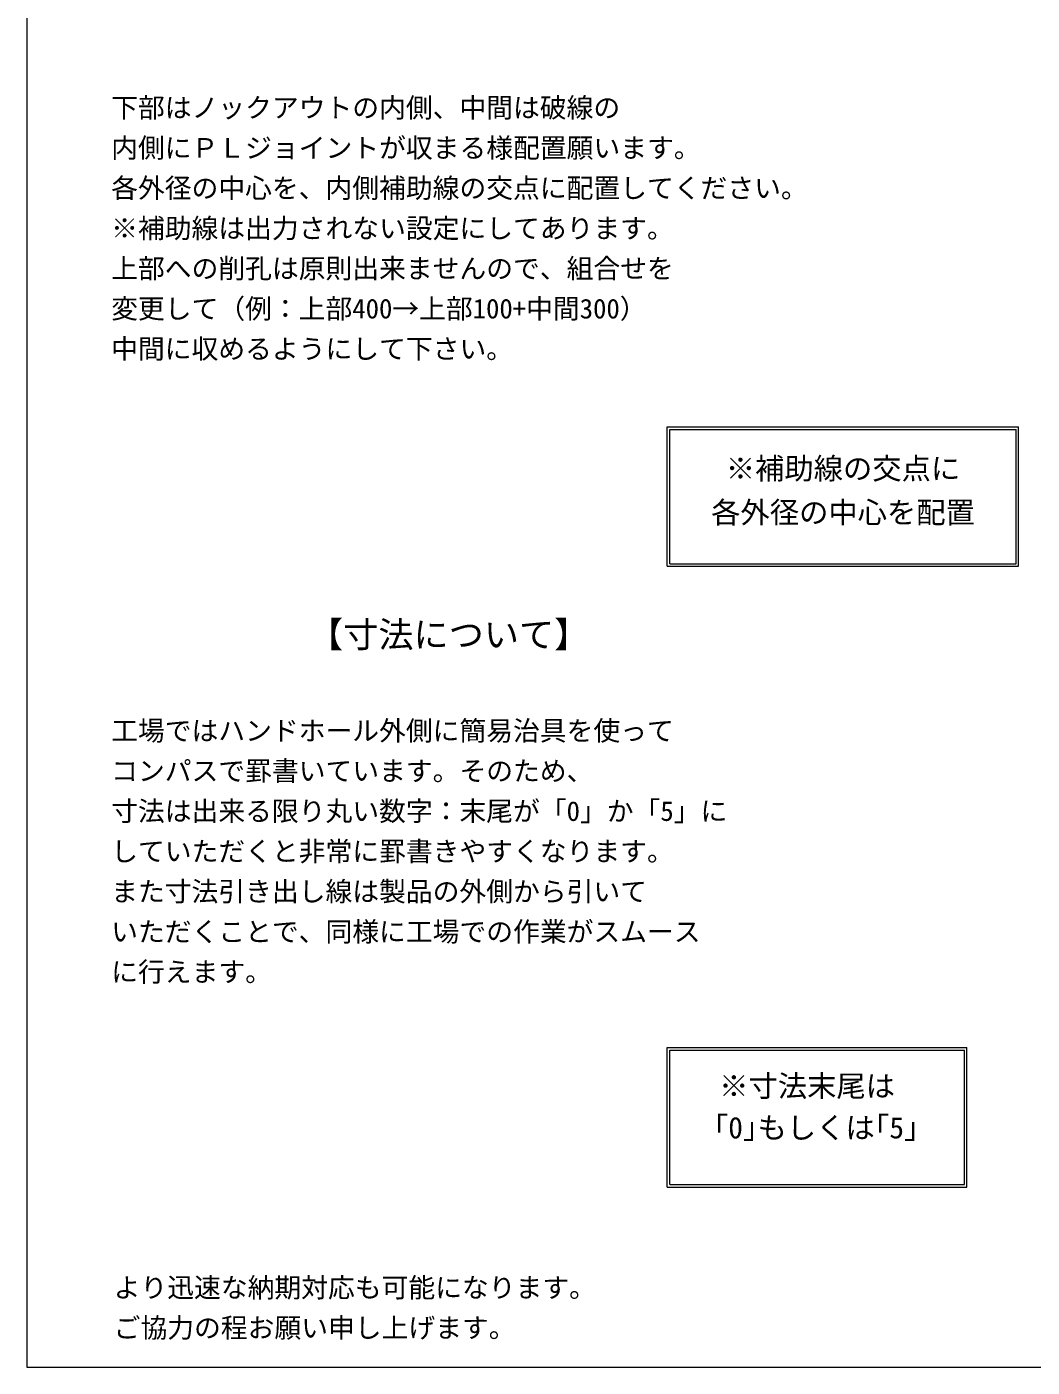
# Model space of a CAD drawing. Units: millimetres, scale not verified. Extents: x -4890 to 18490, y -2320 to 2320.
# Drawn here: x -4890 to -2944, y -1955 to 638 of the extents above; entities that cross this region are included whole.
import ezdxf
from ezdxf.enums import TextEntityAlignment as Align

# ---------------------------------------------------------------- set-up
doc = ezdxf.new("R2010")
doc.units = ezdxf.units.MM
doc.header["$LTSCALE"] = 10
for name, color, linetype, lineweight in [('0-2_waku', 7, 'Continuous', 18), ('0-9_uchigawa', 6, 'Continuous', 18), ('0-E_文字１', 7, 'Continuous', 18)]:
    doc.layers.add(name, color=color, linetype=linetype, lineweight=lineweight)
doc.styles.add('ＭＳ ゴシック', font='')
doc.styles.get('ＭＳ ゴシック').set_extended_font_data('MS Gothic')

msp = doc.modelspace()

# ---------------------------------------------------------------- linework, layer by layer
at = {"layer": '0-2_waku'}
for p, q in [((-4890, 2320.05), (-4890, -1954.95)), ((-4890, -1954.95), (-1830, -1954.95)), ((-4890, -1954.95), (-1830, -1954.95)), ((-4890, -1954.95), (-1830, -1954.95)), ((-4890, -1954.95), (-1830, -1954.95))]:
    msp.add_line(p, q, dxfattribs=at)
at = {"layer": '0-9_uchigawa'}
for p, q in [((-3650.47, -405.44), (-3650.47, -135.44)), ((-3650.47, -135.44), (-2970.47, -135.44)), ((-3645.47, -400.44), (-3645.47, -140.44)), ((-3645.47, -140.44), (-2975.47, -140.44)), ((-2975.47, -400.44), (-2975.47, -140.44)), ((-2970.47, -405.44), (-2970.47, -135.44)), ((-3650.47, -405.44), (-2970.47, -405.44)), ((-3645.47, -400.44), (-2975.47, -400.44)), ((-3650.47, -1336.66), (-3070.47, -1336.66)), ((-3650.47, -1606.66), (-3650.47, -1336.66)), ((-3645.47, -1341.66), (-3075.47, -1341.66)), ((-3645.47, -1601.66), (-3645.47, -1341.66)), ((-3075.47, -1601.66), (-3075.47, -1341.66)), ((-3070.47, -1606.66), (-3070.47, -1336.66)), ((-3650.47, -1606.66), (-3070.47, -1606.66)), ((-3645.47, -1601.66), (-3075.47, -1601.66))]:
    msp.add_line(p, q, dxfattribs=at)

# ---------------------------------------------------------------- texts
at = {"layer": '0-E_文字１', "style": 'ＭＳ ゴシック'}
for s, height, p in [('下部はノックアウトの内側、中間は破線の', 38.01, (-4726.7, 451.53)), ('内側にＰＬジョイントが収まる様配置願います。', 38.01, (-4726.7, 373.77)), ('各外径の中心を、内側補助線の交点に配置してください。', 38.01, (-4726.7, 296.01)), ('※補助線は出力されない設定にしてあります。', 38.01, (-4726.7, 218.25)), ('上部への削孔は原則出来ませんので、組合せを', 38.01, (-4726.7, 140.49)), ('変更して（例：上部400→上部100+中間300）', 38.01, (-4726.7, 62.73)), ('中間に収めるようにして下さい。', 38.01, (-4726.7, -15.03)), (' ※補助線の交点に', 41.57, (-3565.53, -249.39)), ('各外径の中心を配置', 41.57, (-3565.53, -334.44)), ('【寸法について】', 49.88, (-4345.66, -577.27)), ('工場ではハンドホール外側に簡易治具を使って', 38.01, (-4726.7, -753.91)), ('コンパスで罫書いています。そのため、', 38.01, (-4726.7, -831.67)), ('寸法は出来る限り丸い数字：末尾が「0」か「5」に', 38.01, (-4726.7, -909.43)), ('していただくと非常に罫書きやすくなります。', 38.01, (-4726.7, -987.19)), ('また寸法引き出し線は製品の外側から引いて', 38.01, (-4726.7, -1064.95)), ('いただくことで、同様に工場での作業がスムース', 38.01, (-4726.7, -1142.71)), ('に行えます。', 38.01, (-4726.7, -1220.47)), ('※寸法末尾は', 41.57, (-3550, -1444.17)), ('「0｣もしくは｢5｣', 41.57, (-3589.15, -1524.79)), ('より迅速な納期対応も可能になります。\u3000', 38.01, (-4721.85, -1831.36)), ('ご協力の程お願い申し上げます。', 38.01, (-4721.85, -1909.12))]:
    msp.add_text(s, height=height, dxfattribs=at).set_placement(p, align=Align.BOTTOM_LEFT)

doc.saveas('drawing.dxf')
